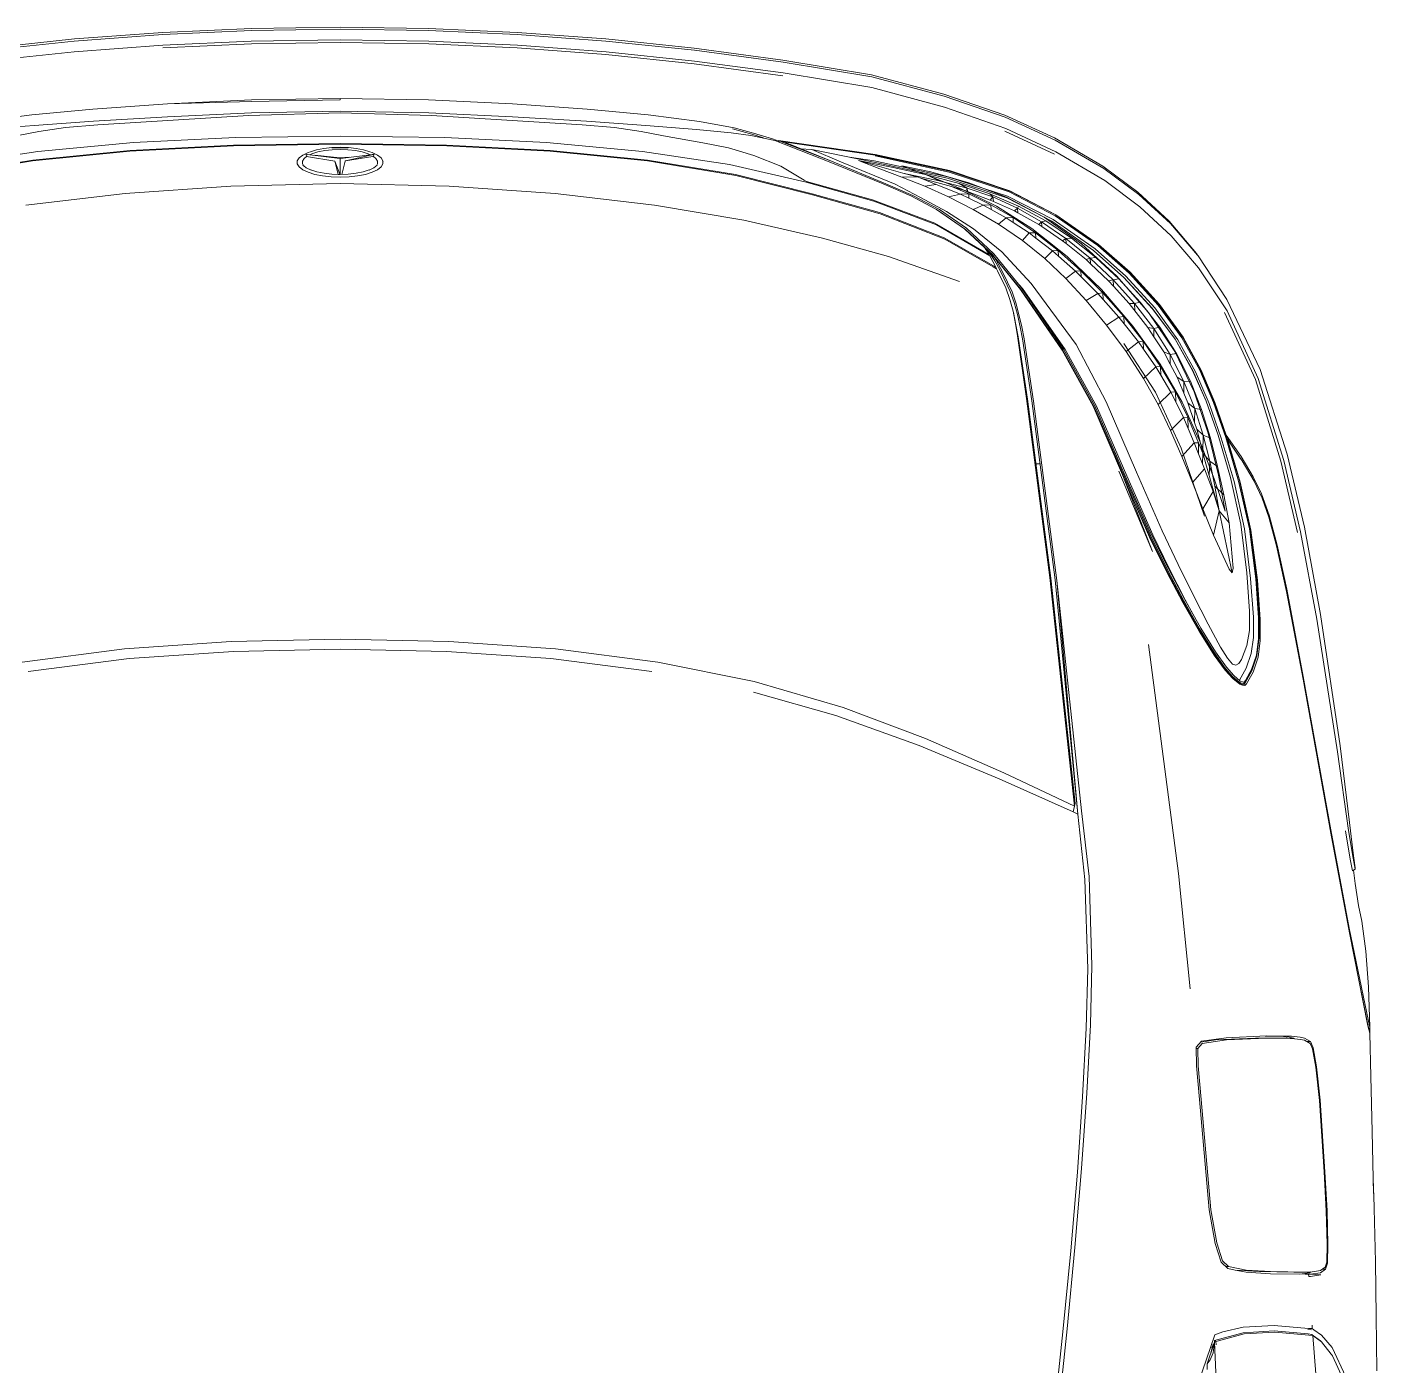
# Model space of a CAD drawing. Header units: millimetres. Extents: x -178823 to 175654, y -172236 to 8261111.
# Drawn here: x 17988 to 19206, y 12820 to 14027 of the extents above; entities that cross this region are included whole.
import ezdxf

# ---------------------------------------------------------------- set-up
doc = ezdxf.new("R2010")
doc.units = ezdxf.units.MM
doc.layers.add('Moveis', color=255, linetype='Continuous', lineweight=13)

msp = doc.modelspace()

# ---------------------------------------------------------------- linework, layer by layer
at = {"layer": 'Moveis', "extrusion": (2.24964e-32, 1.22465e-16, -1)}
for p, q in [((18030.739, 14014.601), (18110.661, 14020.591)), ((18030.835, 14016.442), (18110.735, 14022.442)), ((18110.661, 14020.591), (18190.585, 14024.186)), ((18110.735, 14022.442), (18190.636, 14026.042)), ((18190.585, 14024.186), (18270.536, 14025.385)), ((18190.636, 14026.042), (18270.536, 14027.242)), ((18270.536, 14027.242), (18350.436, 14026.042)), ((18270.536, 14025.385), (18350.487, 14024.186)), ((18350.436, 14026.042), (18430.337, 14022.442)), ((18350.487, 14024.186), (18430.41, 14020.591)), ((18430.337, 14022.442), (18510.237, 14016.442)), ((18430.41, 14020.591), (18510.332, 14014.601)), ((17950.818, 14006.214), (18030.739, 14014.601)), ((17950.935, 14008.041), (18030.835, 14016.442)), ((18110.523, 14010.925), (18030.596, 14004.939)), ((18190.458, 14014.518), (18110.523, 14010.925)), ((18110.675, 14008.425), (18190.53, 14012.018)), ((18270.536, 14015.717), (18190.458, 14014.518)), ((18270.536, 14013.215), (18190.53, 14012.018)), ((18350.614, 14014.518), (18270.536, 14015.717)), ((18350.571, 14012.016), (18270.536, 14013.215)), ((18350.571, 14012.016), (18430.396, 14008.425)), ((18430.549, 14010.925), (18350.614, 14014.518)), ((18510.248, 14002.442), (18430.396, 14008.425)), ((18510.476, 14004.939), (18430.549, 14010.925)), ((18510.237, 14016.442), (18590.137, 14008.041)), ((18510.332, 14014.601), (18590.253, 14006.214)), ((18590.137, 14008.041), (18670.036, 13997.238)), ((18590.253, 14006.214), (18670.173, 13995.429)), ((18030.596, 14004.939), (17950.677, 13996.559)), ((18590.091, 13994.066), (18510.248, 14002.442)), ((18590.395, 13996.559), (18510.476, 14004.939)), ((18669.927, 13983.299), (18590.091, 13994.066)), ((18670.307, 13985.786), (18590.395, 13996.559)), ((18670.036, 13997.238), (18749.969, 13984.033)), ((18670.173, 13995.429), (18750.162, 13982.232)), ((18750.324, 13972.559), (18670.307, 13985.786)), ((18749.969, 13984.033), (18815.143, 13966.64)), ((18750.162, 13982.232), (18815.458, 13964.796)), ((18815.837, 13954.9), (18750.324, 13972.559)), ((18114.951, 13957.91), (18047.521, 13953.076)), ((18190.674, 13961.488), (18114.951, 13957.91)), ((18114.951, 13957.91), (18190.7, 13960.121)), ((18270.536, 13962.887), (18190.674, 13961.488)), ((18190.7, 13960.121), (18270.536, 13961.522)), ((18350.398, 13961.488), (18270.536, 13962.887)), ((18270.536, 13961.522), (18270.536, 13962.887)), ((18426.121, 13957.91), (18350.398, 13961.488)), ((18493.551, 13953.076), (18426.121, 13957.91)), ((18815.143, 13966.64), (18870.145, 13947.695)), ((18815.458, 13964.796), (18870.589, 13945.808)), ((17992.622, 13947.908), (17946.254, 13942.18)), ((18047.521, 13953.076), (17992.622, 13947.908)), ((18048.127, 13942.332), (18114.913, 13946.199)), ((18188.055, 13947.501), (18052.009, 13939.103)), ((18114.913, 13946.199), (18190.566, 13949.815)), ((18270.536, 13949.738), (18188.055, 13947.501)), ((18190.566, 13949.815), (18270.536, 13951.248)), ((18270.536, 13951.248), (18350.506, 13949.815)), ((18353.017, 13947.501), (18270.536, 13949.738)), ((18350.506, 13949.815), (18426.158, 13946.199)), ((18353.017, 13947.501), (18489.063, 13939.103)), ((18426.158, 13946.199), (18492.945, 13942.332)), ((18548.45, 13947.908), (18493.551, 13953.076)), ((18594.817, 13942.18), (18548.45, 13947.908)), ((18871.163, 13935.655), (18815.837, 13954.9)), ((18870.145, 13947.695), (18914.992, 13927.205)), ((18870.589, 13945.808), (18915.593, 13925.263)), ((17949.014, 13934.921), (17994.585, 13938.456)), ((17994.585, 13938.456), (18048.127, 13942.332)), ((18022.986, 13936.643), (17998.774, 13932.948)), ((18052.009, 13939.103), (18022.986, 13936.643)), ((18518.086, 13936.643), (18489.063, 13939.103)), ((18492.945, 13942.332), (18546.487, 13938.456)), ((18542.298, 13932.948), (18518.086, 13936.643)), ((18546.487, 13938.456), (18592.058, 13934.921)), ((18592.058, 13934.921), (18623.483, 13931.922)), ((18626.136, 13936.446), (18594.817, 13942.18)), ((18624.547, 13935.507), (18641.938, 13930.756)), ((18643.643, 13931.542), (18626.136, 13936.446)), ((18870.2, 13933.298), (18915.144, 13912.528)), ((18916.348, 13914.789), (18871.163, 13935.655)), ((17998.774, 13932.948), (17978.597, 13929.183)), ((17997.786, 13915.087), (18084.345, 13923.026)), ((18084.345, 13923.026), (18176.134, 13927.518)), ((18174.279, 13920.099), (18270.536, 13921.643)), ((18270.536, 13922.243), (18174.383, 13920.709)), ((18176.134, 13927.518), (18270.536, 13928.936)), ((18270.536, 13928.936), (18364.938, 13927.518)), ((18366.688, 13920.709), (18270.536, 13922.243)), ((18270.536, 13921.643), (18366.793, 13920.099)), ((18364.938, 13927.518), (18456.727, 13923.026)), ((18456.727, 13923.026), (18543.286, 13915.087)), ((18562.475, 13929.183), (18542.298, 13932.948)), ((18562.475, 13929.183), (18597.968, 13922.919)), ((18620.908, 13918.181), (18597.968, 13922.919)), ((18623.483, 13931.922), (18641.14, 13929.553)), ((18641.14, 13929.553), (18662.93, 13925.027)), ((18641.938, 13930.756), (18652.642, 13927.164)), ((18660.562, 13926.287), (18643.643, 13931.542)), ((18664.128, 13925.187), (18660.562, 13926.287)), ((18662.93, 13925.027), (18711.837, 13905.577)), ((18753.446, 13912.414), (18664.128, 13925.187)), ((18665.869, 13923.858), (18668.099, 13924.161)), ((18670.635, 13923.676), (18668.099, 13924.161)), ((18668.099, 13924.161), (18669.842, 13923.465)), ((18669.842, 13923.465), (18714.016, 13906.303)), ((18753.452, 13911.805), (18670.635, 13923.676)), ((18672.372, 13923.016), (18714.016, 13906.303)), ((18914.992, 13927.205), (18958.823, 13901.632)), ((18915.593, 13925.263), (18959.601, 13899.658)), ((17919.086, 13903.282), (17997.786, 13915.087)), ((17993.016, 13906.463), (18080.848, 13915.184)), ((18081.051, 13915.827), (17993.305, 13907.168)), ((18080.848, 13915.184), (18174.279, 13920.099)), ((18174.383, 13920.709), (18081.051, 13915.827)), ((18231.858, 13906.505), (18233.549, 13909.225)), ((18233.549, 13909.225), (18236.855, 13911.765)), ((18236.855, 13911.765), (18241.634, 13914.015)), ((18238.114, 13908.717), (18240.417, 13910.494)), ((18239.987, 13912.297), (18239.802, 13912.516)), ((18239.802, 13912.516), (18240.166, 13912.356)), ((18239.802, 13912.516), (18243.41, 13912.075)), ((18240.417, 13910.494), (18239.987, 13912.297)), ((18240.389, 13912.223), (18240.166, 13912.356)), ((18240.417, 13910.494), (18240.761, 13910.698)), ((18240.417, 13910.494), (18265.912, 13906.394)), ((18241.634, 13914.015), (18243.752, 13914.695)), ((18243.41, 13912.075), (18245.202, 13912.915)), ((18243.41, 13912.075), (18270.271, 13908.792)), ((18249.352, 13916.42), (18243.752, 13914.695)), ((18250.498, 13914.547), (18245.202, 13912.915)), ((18270.253, 13909.155), (18247.644, 13911.557)), ((18255.877, 13917.708), (18249.352, 13916.42)), ((18256.67, 13915.765), (18250.498, 13914.547)), ((18263.043, 13918.505), (18255.877, 13917.708)), ((18263.448, 13916.518), (18256.67, 13915.765)), ((18270.536, 13918.773), (18263.043, 13918.505)), ((18263.201, 13918.152), (18270.536, 13918.416)), ((18270.536, 13916.773), (18263.448, 13916.518)), ((18270.253, 13909.155), (18270.536, 13909.133)), ((18270.271, 13908.792), (18270.536, 13908.769)), ((18278.029, 13918.505), (18270.536, 13918.773)), ((18270.536, 13918.416), (18277.871, 13918.152)), ((18277.624, 13916.518), (18270.536, 13916.773)), ((18278.821, 13909.772), (18270.536, 13909.133)), ((18270.801, 13908.792), (18270.536, 13908.769)), ((18270.536, 13894.309), (18270.536, 13908.769)), ((18297.662, 13912.075), (18270.801, 13908.792)), ((18275.412, 13906.434), (18300.648, 13912.216)), ((18300.263, 13910.433), (18275.412, 13906.434)), ((18284.402, 13915.765), (18277.624, 13916.518)), ((18285.195, 13917.708), (18278.029, 13918.505)), ((18290.574, 13914.547), (18284.402, 13915.765)), ((18291.72, 13916.42), (18285.195, 13917.708)), ((18295.87, 13912.915), (18290.574, 13914.547)), ((18297.32, 13914.695), (18291.72, 13916.42)), ((18297.662, 13912.075), (18295.87, 13912.915)), ((18299.437, 13914.015), (18297.32, 13914.695)), ((18301.27, 13912.516), (18297.662, 13912.075)), ((18299.437, 13914.015), (18304.216, 13911.765)), ((18300.655, 13910.494), (18300.263, 13910.433)), ((18300.655, 13910.494), (18301.059, 13912.266)), ((18300.655, 13910.494), (18302.958, 13908.717)), ((18300.691, 13912.221), (18300.83, 13912.304)), ((18301.27, 13912.516), (18301.059, 13912.266)), ((18304.216, 13911.765), (18307.523, 13909.225)), ((18307.523, 13909.225), (18309.214, 13906.505)), ((18460.021, 13915.827), (18366.688, 13920.709)), ((18366.793, 13920.099), (18460.224, 13915.184)), ((18547.767, 13907.168), (18460.021, 13915.827)), ((18460.224, 13915.184), (18548.056, 13906.463)), ((18543.286, 13915.087), (18621.986, 13903.282)), ((18643.946, 13911.494), (18620.908, 13918.181)), ((18668.109, 13901.667), (18643.946, 13911.494)), ((18696.209, 13916.714), (18685.631, 13917.331)), ((18696.209, 13916.714), (18722.848, 13905.453)), ((18752.128, 13905.28), (18696.209, 13916.714)), ((18730.215, 13909.761), (18752.363, 13906.58)), ((18820.121, 13896.475), (18753.308, 13911.028)), ((18820.358, 13897.805), (18753.446, 13912.414)), ((18820.322, 13897.223), (18753.452, 13911.805)), ((18960.449, 13888.887), (18916.348, 13914.789)), ((17913.512, 13893.458), (17993.016, 13906.463)), ((17993.305, 13907.168), (17913.872, 13894.258)), ((18231.858, 13906.505), (18231.736, 13906.006)), ((18231.858, 13903.724), (18231.858, 13906.505)), ((18233.549, 13901.004), (18231.858, 13903.724)), ((18236.855, 13898.463), (18233.549, 13901.004)), ((18238.114, 13908.717), (18236.632, 13906.332)), ((18236.632, 13906.332), (18236.632, 13903.895)), ((18236.632, 13903.895), (18237.918, 13901.826)), ((18241.634, 13896.214), (18236.855, 13898.463)), ((18237.048, 13902.596), (18237.454, 13902.182)), ((18237.797, 13902.021), (18237.048, 13902.596)), ((18240.042, 13900.296), (18237.831, 13901.965)), ((18244.352, 13898.267), (18240.042, 13900.296)), ((18244.163, 13898.325), (18249.676, 13896.628)), ((18249.676, 13896.628), (18256.102, 13895.359)), ((18265.943, 13906.266), (18265.912, 13906.394)), ((18268.889, 13894.368), (18265.943, 13906.266)), ((18265.943, 13906.266), (18270.381, 13894.47)), ((18272.188, 13894.369), (18275.16, 13906.394)), ((18275.412, 13906.434), (18275.16, 13906.394)), ((18284.97, 13895.359), (18291.395, 13896.628)), ((18291.395, 13896.628), (18296.909, 13898.325)), ((18301.03, 13900.296), (18296.72, 13898.267)), ((18304.216, 13898.463), (18299.437, 13896.214)), ((18304.024, 13902.596), (18301.03, 13900.296)), ((18304.44, 13906.332), (18302.958, 13908.717)), ((18303.154, 13901.826), (18303.195, 13901.891)), ((18303.275, 13902.021), (18304.44, 13903.895)), ((18303.692, 13902.258), (18303.617, 13902.182)), ((18307.523, 13901.004), (18304.216, 13898.463)), ((18304.44, 13903.895), (18304.44, 13906.332)), ((18309.214, 13903.724), (18307.523, 13901.004)), ((18309.214, 13906.505), (18309.214, 13903.724)), ((18309.214, 13906.505), (18309.338, 13905.994)), ((18627.2, 13894.258), (18547.767, 13907.168)), ((18548.056, 13906.463), (18627.56, 13893.458)), ((18621.986, 13903.282), (18691.033, 13887.364)), ((18689.328, 13889.116), (18668.109, 13901.667)), ((18711.837, 13905.577), (18760.423, 13885.748)), ((18714.016, 13906.303), (18762.879, 13885.94)), ((18722.848, 13905.453), (18771.25, 13885.605)), ((18757.393, 13899.337), (18738.358, 13906.815)), ((18738.358, 13906.815), (18769.422, 13900.639)), ((18778.318, 13895.443), (18738.358, 13906.815)), ((18818.473, 13890.835), (18752.128, 13905.28)), ((18752.363, 13906.58), (18818.795, 13892.069)), ((18777.479, 13891.855), (18757.393, 13899.337)), ((18769.422, 13900.639), (18799.885, 13893.922)), ((18800.305, 13893.719), (18777.417, 13902.128)), ((18803.504, 13896.589), (18777.417, 13902.128)), ((18837.734, 13886.746), (18803.504, 13896.589)), ((18874.664, 13879.324), (18820.322, 13897.223)), ((18874.661, 13879.628), (18820.358, 13897.805)), ((18958.823, 13901.632), (18990.319, 13878.18)), ((18959.601, 13899.658), (18991.296, 13876.19)), ((18172.074, 13883.822), (18270.536, 13886.23)), ((18247.676, 13894.353), (18241.634, 13896.214)), ((18254.718, 13892.963), (18247.676, 13894.353)), ((18262.45, 13892.103), (18254.718, 13892.963)), ((18256.102, 13895.359), (18263.158, 13894.575)), ((18270.536, 13891.812), (18262.45, 13892.103)), ((18268.889, 13894.368), (18263.158, 13894.575)), ((18270.536, 13894.309), (18268.889, 13894.368)), ((18277.914, 13894.575), (18270.536, 13894.309)), ((18278.622, 13892.103), (18270.536, 13891.812)), ((18270.536, 13886.23), (18368.998, 13883.822)), ((18277.914, 13894.575), (18284.97, 13895.359)), ((18286.354, 13892.963), (18278.622, 13892.103)), ((18293.395, 13894.353), (18286.354, 13892.963)), ((18299.437, 13896.214), (18293.395, 13894.353)), ((18696.486, 13876.882), (18627.2, 13894.258)), ((18627.56, 13893.458), (18696.896, 13875.979)), ((18691.334, 13887.933), (18689.328, 13889.116)), ((18691.334, 13887.933), (18690.912, 13887.392)), ((18691.033, 13887.364), (18752.134, 13870.267)), ((18751.001, 13871.359), (18691.334, 13887.933)), ((18760.423, 13885.748), (18785.361, 13874.886)), ((18762.879, 13885.94), (18787.175, 13875.234)), ((18771.25, 13885.605), (18794.186, 13873.471)), ((18777.479, 13891.855), (18791.327, 13892.275)), ((18797.997, 13883.683), (18777.479, 13891.855)), ((18811.145, 13888.623), (18778.318, 13895.443)), ((18778.318, 13895.443), (18791.327, 13892.275)), ((18791.327, 13892.275), (18794.599, 13890.935)), ((18794.599, 13890.935), (18822.175, 13883.301)), ((18794.599, 13890.935), (18808.484, 13885.252)), ((18808.484, 13885.252), (18797.997, 13883.683)), ((18799.885, 13893.922), (18829.147, 13886.122)), ((18799.885, 13893.922), (18811.145, 13888.623)), ((18800.305, 13893.719), (18831.456, 13881.141)), ((18808.484, 13885.252), (18830.192, 13876.495)), ((18836.268, 13882.032), (18811.145, 13888.623)), ((18872.059, 13873.288), (18818.473, 13890.835)), ((18818.795, 13892.069), (18872.645, 13874.647)), ((18874.306, 13878.48), (18820.121, 13896.475)), ((18829.147, 13886.122), (18856.737, 13876.755)), ((18829.147, 13886.122), (18836.268, 13882.032)), ((18871.852, 13873.671), (18837.734, 13886.746)), ((18992.153, 13865.182), (18960.449, 13888.887)), ((17986.967, 13866.582), (18076.571, 13877.042)), ((18076.571, 13877.042), (18172.074, 13883.822)), ((18368.998, 13883.822), (18464.501, 13877.042)), ((18464.501, 13877.042), (18554.105, 13866.582)), ((18757.305, 13859.876), (18696.486, 13876.882)), ((18696.896, 13875.979), (18757.684, 13858.878)), ((18785.361, 13874.886), (18808.689, 13862.67)), ((18787.175, 13875.234), (18811.431, 13862.542)), ((18794.186, 13873.471), (18817.667, 13860.94)), ((18819.38, 13874.133), (18797.997, 13883.683)), ((18830.192, 13876.495), (18819.38, 13874.133)), ((18841.808, 13862.675), (18819.38, 13874.133)), ((18835.048, 13879.422), (18822.175, 13883.301)), ((18822.175, 13883.301), (18837.757, 13876.697)), ((18837.757, 13876.697), (18830.192, 13876.495)), ((18830.192, 13876.495), (18837.927, 13872.776)), ((18862.821, 13865.608), (18831.456, 13881.141)), ((18836.268, 13882.032), (18835.048, 13879.422)), ((18836.648, 13878.827), (18835.048, 13879.422)), ((18836.268, 13882.032), (18836.648, 13878.827)), ((18859.553, 13873.965), (18836.268, 13882.032)), ((18857.153, 13871.206), (18836.648, 13878.827)), ((18837.757, 13876.697), (18837.927, 13872.776)), ((18837.757, 13876.697), (18857.602, 13866.787)), ((18837.927, 13872.776), (18850.808, 13866.582)), ((18856.737, 13876.755), (18882.702, 13865.56)), ((18859.553, 13873.965), (18856.737, 13876.755)), ((18857.153, 13871.206), (18859.553, 13873.965)), ((18859.553, 13873.965), (18859.97, 13869.953)), ((18881.618, 13863.953), (18859.553, 13873.965)), ((18905.86, 13855.731), (18871.852, 13873.671)), ((18912.825, 13852.274), (18872.059, 13873.288)), ((18872.645, 13874.647), (18913.839, 13853.714)), ((18915.81, 13856.925), (18874.306, 13878.48)), ((18916.313, 13857.877), (18874.661, 13879.628)), ((18916.341, 13857.832), (18874.664, 13879.324)), ((18990.319, 13878.18), (19018.448, 13852.018)), ((18991.296, 13876.19), (19019.635, 13850.034)), ((18554.105, 13866.582), (18634.857, 13853.084)), ((18751.001, 13871.359), (18807.07, 13850.327)), ((18752.134, 13870.267), (18808.575, 13848.93)), ((18808.689, 13862.67), (18833.826, 13845.369)), ((18809.985, 13861.778), (18810.593, 13861.459)), ((18810.593, 13861.459), (18834.86, 13844.698)), ((18811.431, 13862.542), (18835.766, 13845.741)), ((18817.667, 13860.94), (18841.903, 13845.306)), ((18841.808, 13862.675), (18850.808, 13866.582)), ((18864.448, 13849.409), (18841.808, 13862.675)), ((18850.808, 13866.582), (18857.602, 13866.787)), ((18850.808, 13866.582), (18857.81, 13862.728)), ((18859.97, 13869.953), (18857.153, 13871.206)), ((18857.614, 13866.764), (18857.602, 13866.787)), ((18857.614, 13866.764), (18877.69, 13855.388)), ((18857.614, 13866.764), (18857.81, 13862.728)), ((18857.81, 13862.728), (18871.495, 13855.195)), ((18879.09, 13861.447), (18859.97, 13869.953)), ((18894.517, 13845.642), (18862.821, 13865.608)), ((18881.618, 13863.953), (18879.09, 13861.447)), ((18882.014, 13859.81), (18879.09, 13861.447)), ((18882.702, 13865.56), (18881.618, 13863.953)), ((18903.342, 13851.53), (18881.618, 13863.953)), ((18881.618, 13863.953), (18882.014, 13859.81)), ((18882.702, 13865.56), (18907.218, 13852.336)), ((19020.385, 13838.946), (18992.153, 13865.182)), ((18634.857, 13853.084), (18705.903, 13836.962)), ((18815.448, 13837.175), (18757.305, 13859.876)), ((18757.684, 13858.878), (18816.047, 13835.988)), ((18851.931, 13824.451), (18807.07, 13850.327)), ((18808.575, 13848.93), (18856.645, 13820.782)), ((18871.495, 13855.195), (18864.448, 13849.409)), ((18886.212, 13834.597), (18864.448, 13849.409)), ((18877.69, 13855.388), (18871.495, 13855.195)), ((18871.495, 13855.195), (18877.913, 13850.972)), ((18877.69, 13855.388), (18877.913, 13850.972)), ((18877.69, 13855.388), (18898.008, 13841.693)), ((18877.913, 13850.972), (18892.319, 13841.491)), ((18900.841, 13849.272), (18882.014, 13859.81)), ((18903.342, 13851.53), (18900.841, 13849.272)), ((18903.717, 13847.312), (18900.841, 13849.272)), ((18907.218, 13852.336), (18903.342, 13851.53)), ((18925.34, 13836.38), (18903.342, 13851.53)), ((18903.342, 13851.53), (18903.717, 13847.312)), ((18939.49, 13831.785), (18905.86, 13855.731)), ((18907.218, 13852.336), (18930.433, 13836.945)), ((18950.292, 13825.78), (18912.825, 13852.274)), ((18913.839, 13853.714), (18951.758, 13827.079)), ((18954.189, 13830.098), (18915.81, 13856.925)), ((18916.341, 13857.832), (18916.313, 13857.877)), ((18954.783, 13830.907), (18916.341, 13857.832)), ((18954.837, 13831.074), (18916.341, 13857.832)), ((19018.448, 13852.018), (19043.245, 13822.975)), ((19019.635, 13850.034), (19044.143, 13821.606)), ((18705.903, 13836.962), (18765.447, 13820.295)), ((18815.448, 13837.175), (18862.155, 13810.556)), ((18816.047, 13835.988), (18859.89, 13810.936)), ((18852.168, 13828.18), (18833.826, 13845.369)), ((18834.86, 13844.698), (18859.364, 13821.811)), ((18835.766, 13845.741), (18860.328, 13822.814)), ((18841.903, 13845.306), (18867.655, 13824.37)), ((18886.212, 13834.597), (18892.319, 13841.491)), ((18898.008, 13841.693), (18892.319, 13841.491)), ((18892.319, 13841.491), (18898.271, 13836.902)), ((18926.419, 13820.245), (18894.517, 13845.642)), ((18898.024, 13841.669), (18898.008, 13841.693)), ((18898.024, 13841.669), (18918.477, 13825.641)), ((18898.024, 13841.669), (18898.271, 13836.902)), ((18898.271, 13836.902), (18913.265, 13825.342)), ((18922.446, 13834.552), (18903.717, 13847.312)), ((18922.446, 13834.552), (18925.34, 13836.38)), ((18925.34, 13836.38), (18930.433, 13836.945)), ((18925.34, 13836.38), (18925.687, 13831.934)), ((18947.15, 13818.786), (18925.34, 13836.38)), ((18930.433, 13836.945), (18952.383, 13819.506)), ((19045.157, 13810.077), (19020.385, 13838.946)), ((18851.931, 13824.451), (18856.055, 13822.021)), ((18853.237, 13826.486), (18852.168, 13828.18)), ((18859.996, 13821.03), (18852.576, 13827.532)), ((18853.237, 13826.486), (18853.256, 13826.468)), ((18853.256, 13826.468), (18853.311, 13826.369)), ((18856.055, 13822.021), (18853.311, 13826.369)), ((18855.553, 13824.924), (18856.969, 13822.551)), ((18867.655, 13824.37), (18893.935, 13796.032)), ((18906.32, 13818.389), (18886.212, 13834.597)), ((18913.265, 13825.342), (18906.32, 13818.389)), ((18913.265, 13825.342), (18918.477, 13825.641)), ((18913.265, 13825.342), (18918.736, 13820.511)), ((18918.477, 13825.641), (18938.81, 13807.453)), ((18918.477, 13825.641), (18918.736, 13820.511)), ((18925.687, 13831.934), (18922.446, 13834.552)), ((18943.569, 13817.491), (18925.687, 13831.934)), ((18971.391, 13802.699), (18939.49, 13831.785)), ((18977.666, 13801.494), (18950.292, 13825.78)), ((18951.758, 13827.079), (18979.482, 13802.425)), ((18982.325, 13805.182), (18954.189, 13830.098)), ((18982.958, 13805.917), (18954.783, 13830.907)), ((18954.837, 13831.074), (18954.886, 13831.04)), ((18954.886, 13831.04), (18954.921, 13831.015)), ((18983.262, 13806.079), (18954.921, 13831.015)), ((18765.447, 13820.295), (18829.497, 13797.719)), ((18856.055, 13822.021), (18856.485, 13820.876)), ((18862.155, 13810.556), (18856.645, 13820.782)), ((18856.969, 13822.551), (18861.356, 13816.504)), ((18860.788, 13820.046), (18858.625, 13821.404)), ((18860.475, 13818.134), (18858.625, 13821.404)), ((18859.364, 13821.811), (18859.996, 13821.03)), ((18859.996, 13821.03), (18860.788, 13820.046)), ((18860.328, 13822.814), (18884.999, 13792.27)), ((18866.804, 13806.421), (18860.475, 13818.134)), ((18860.788, 13820.046), (18863.683, 13816.46)), ((18862.176, 13817.597), (18860.788, 13820.046)), ((18868.496, 13805.921), (18862.176, 13817.597)), ((18863.683, 13816.46), (18884.493, 13790.666)), ((18863.683, 13816.46), (18884.051, 13791.356)), ((18925.216, 13800.491), (18906.32, 13818.389)), ((18918.736, 13820.511), (18934.024, 13807.01)), ((18957.35, 13790.399), (18926.419, 13820.245)), ((18947.15, 13818.786), (18943.569, 13817.491)), ((18947.469, 13813.813), (18943.569, 13817.491)), ((18952.383, 13819.506), (18947.15, 13818.786)), ((18968.041, 13799.179), (18947.15, 13818.786)), ((18947.15, 13818.786), (18947.469, 13813.813)), ((18963.74, 13798.465), (18947.469, 13813.813)), ((18952.383, 13819.506), (18973.077, 13800.202)), ((19043.245, 13822.975), (19044.143, 13821.606)), ((19044.143, 13821.606), (19044.653, 13821.014)), ((19044.653, 13821.014), (19070.699, 13781.635)), ((18859.89, 13810.936), (18862.776, 13809.28)), ((18862.155, 13810.556), (18862.643, 13809.356)), ((18862.776, 13809.28), (18863.746, 13807.284)), ((18863.746, 13807.284), (18871.118, 13792.018)), ((18875.245, 13788.777), (18866.804, 13806.421)), ((18876.81, 13788.416), (18868.496, 13805.921)), ((18934.024, 13807.01), (18925.216, 13800.491)), ((18943.649, 13780.5), (18925.216, 13800.491)), ((18938.81, 13807.453), (18934.024, 13807.01)), ((18934.024, 13807.01), (18939.08, 13801.969)), ((18938.81, 13807.453), (18958.678, 13787.475)), ((18938.81, 13807.453), (18939.08, 13801.969)), ((18939.08, 13801.969), (18954.18, 13786.911)), ((18968.041, 13799.179), (18963.74, 13798.465)), ((18973.077, 13800.202), (18968.041, 13799.179)), ((18987.343, 13777.964), (18968.041, 13799.179)), ((18968.041, 13799.179), (18968.327, 13793.435)), ((18999.939, 13769.851), (18971.391, 13802.699)), ((18992.429, 13779.214), (18973.077, 13800.202)), ((19003.198, 13773.466), (18977.666, 13801.494)), ((18977.666, 13801.494), (19003.346, 13773.592)), ((18979.482, 13802.425), (19005.508, 13773.928)), ((19008.735, 13776.311), (18982.325, 13805.182)), ((19009.398, 13777.001), (18982.958, 13805.917)), ((19009.801, 13777.066), (18983.262, 13806.079)), ((19070.822, 13771.169), (19045.157, 13810.077)), ((18871.118, 13792.018), (18874.856, 13781.613)), ((18878.795, 13778.779), (18875.245, 13788.777)), ((18880.272, 13778.597), (18876.81, 13788.416)), ((18886.163, 13791.355), (18880.722, 13797.565)), ((18884.051, 13791.356), (18898.81, 13769.946)), ((18884.493, 13790.666), (18921.892, 13735.855)), ((18884.999, 13792.27), (18923.155, 13736.745)), ((18924.582, 13736.434), (18886.163, 13791.355)), ((18893.935, 13796.032), (18934.655, 13740.952)), ((18958.678, 13787.475), (18954.18, 13786.911)), ((18985.844, 13757.6), (18957.35, 13790.399)), ((18958.678, 13787.475), (18977.61, 13766.123)), ((18958.678, 13787.475), (18958.951, 13781.569)), ((18968.327, 13793.435), (18963.74, 13798.465)), ((18982.454, 13777.946), (18968.327, 13793.435)), ((18874.856, 13781.613), (18877.672, 13770.856)), ((18875.221, 13780.536), (18874.856, 13781.613)), ((18875.221, 13780.536), (18878.032, 13769.828)), ((18881.588, 13767.846), (18878.795, 13778.779)), ((18883.06, 13767.865), (18880.272, 13778.597)), ((18943.649, 13780.5), (18954.18, 13786.911)), ((18962.065, 13758.251), (18943.649, 13780.5)), ((18954.18, 13786.911), (18958.951, 13781.569)), ((18958.951, 13781.569), (18973.283, 13765.519)), ((18982.454, 13777.946), (18987.343, 13777.964)), ((18999.24, 13756.391), (18982.454, 13777.946)), ((18987.343, 13777.964), (18992.429, 13779.214)), ((18987.343, 13777.964), (18987.583, 13771.359)), ((19004.626, 13755.435), (18987.343, 13777.964)), ((19009.985, 13756.714), (18992.429, 13779.214)), ((19029.859, 13747.079), (19008.735, 13776.311)), ((19030.563, 13747.738), (19009.398, 13777.001)), ((19031.04, 13747.624), (19009.801, 13777.066)), ((19070.699, 13781.635), (19100.516, 13718.53)), ((18877.672, 13770.856), (18879.879, 13759.622)), ((18878.032, 13769.828), (18880.332, 13758.688)), ((18884.079, 13756.756), (18881.588, 13767.846)), ((18885.5, 13756.857), (18883.06, 13767.865)), ((18898.157, 13770.641), (18898.81, 13769.946)), ((18898.81, 13769.946), (18922.22, 13735.988)), ((18973.283, 13765.519), (18962.065, 13758.251)), ((18973.283, 13765.519), (18977.61, 13766.123)), ((18973.283, 13765.519), (18977.876, 13759.71)), ((18977.61, 13766.123), (18995.08, 13743.866)), ((18977.61, 13766.123), (18977.876, 13759.71)), ((19023.514, 13734.622), (18999.939, 13769.851)), ((19023.843, 13745.66), (19003.198, 13773.466)), ((19003.346, 13773.592), (19023.843, 13745.66)), ((19005.508, 13773.928), (19026.296, 13745.199)), ((19096.389, 13709.39), (19068.473, 13769.858)), ((19098.886, 13710.378), (19070.822, 13771.169)), ((18879.879, 13759.622), (18881.838, 13748.774)), ((18880.332, 13758.688), (18882.39, 13747.951)), ((18886.247, 13746.188), (18884.079, 13756.756)), ((18887.664, 13746.049), (18885.5, 13756.857)), ((18979.702, 13734.544), (18962.065, 13758.251)), ((18977.876, 13759.71), (18990.852, 13743.301)), ((19010.447, 13723.341), (18985.844, 13757.6)), ((19004.626, 13755.435), (18999.24, 13756.391)), ((19004.785, 13747.885), (18999.24, 13756.391)), ((19009.985, 13756.714), (19004.626, 13755.435)), ((19019.52, 13731.862), (19004.626, 13755.435)), ((19004.626, 13755.435), (19004.785, 13747.885)), ((19010.014, 13756.668), (19009.985, 13756.714)), ((19025.194, 13732.875), (19010.014, 13756.668)), ((19010.014, 13756.668), (19024.991, 13732.838)), ((18889.924, 13692.216), (18881.838, 13748.774)), ((18882.39, 13747.951), (18885.694, 13725.655)), ((18889.673, 13723.992), (18886.247, 13746.188)), ((18891.079, 13723.698), (18887.664, 13746.049)), ((18934.655, 13740.952), (18961.821, 13689.242)), ((18977.592, 13741.871), (19006.112, 13697.978)), ((18990.852, 13743.301), (18979.702, 13734.544)), ((18995.08, 13743.866), (18990.852, 13743.301)), ((18990.852, 13743.301), (18995.332, 13736.841)), ((18995.08, 13743.866), (19010.702, 13721.132)), ((18995.08, 13743.866), (18995.332, 13736.841)), ((19013.722, 13734.178), (19004.785, 13747.885)), ((19039.634, 13717.459), (19023.843, 13745.66)), ((19023.843, 13745.66), (19039.782, 13717.584)), ((19026.296, 13745.199), (19042.364, 13716.316)), ((19046.147, 13717.644), (19029.859, 13747.079)), ((19046.908, 13718.279), (19030.563, 13747.738)), ((19047.457, 13717.908), (19031.04, 13747.624)), ((18921.892, 13735.855), (18949.837, 13685.398)), ((18922.22, 13735.988), (18950.631, 13684.989)), ((18923.155, 13736.745), (18951.606, 13685.623)), ((18953.016, 13685.376), (18924.582, 13736.434)), ((18995.493, 13710.414), (18979.702, 13734.544)), ((18995.332, 13736.841), (19006.543, 13720.674)), ((19019.52, 13731.862), (19013.722, 13734.178)), ((19019.554, 13723.133), (19013.722, 13734.178)), ((19025.194, 13732.875), (19019.52, 13731.862)), ((19019.52, 13731.862), (19019.554, 13723.133)), ((19031.769, 13707.568), (19019.52, 13731.862)), ((19041.054, 13698.192), (19023.514, 13734.622)), ((19024.991, 13732.838), (19025.047, 13732.749)), ((19025.047, 13732.749), (19037.676, 13707.916)), ((19025.168, 13732.693), (19025.194, 13732.875)), ((19025.198, 13732.637), (19025.194, 13732.875)), ((19037.676, 13707.916), (19025.194, 13732.875)), ((18885.694, 13725.655), (18890.644, 13691.561)), ((18894.656, 13690.092), (18889.673, 13723.992)), ((18896.025, 13689.82), (18891.079, 13723.698)), ((19006.543, 13720.674), (18995.493, 13710.414)), ((19010.702, 13721.132), (19006.543, 13720.674)), ((19006.543, 13720.674), (19010.931, 13713.336)), ((19030.186, 13688.834), (19010.447, 13723.341)), ((19010.702, 13721.132), (19024.233, 13698.237)), ((19010.702, 13721.132), (19010.931, 13713.336)), ((19025.693, 13711.508), (19019.554, 13723.133)), ((19051.933, 13689.715), (19039.634, 13717.459)), ((19039.782, 13717.584), (19051.933, 13689.715)), ((19042.364, 13716.316), (19054.552, 13687.849)), ((19058.431, 13688.726), (19046.147, 13717.644)), ((19059.244, 13689.34), (19046.908, 13718.279)), ((19059.842, 13688.604), (19047.457, 13717.908)), ((19100.516, 13718.53), (19125.109, 13642.131)), ((19008.698, 13686.68), (18995.493, 13710.414)), ((19010.931, 13713.336), (19020.138, 13697.942)), ((19025.693, 13711.508), (19031.769, 13707.568)), ((19031.643, 13697.083), (19025.693, 13711.508)), ((19031.769, 13707.568), (19031.643, 13697.083)), ((19031.769, 13707.568), (19037.676, 13707.916)), ((19041.566, 13683.091), (19031.769, 13707.568)), ((19037.676, 13707.916), (19047.713, 13682.275)), ((19119.307, 13635.696), (19096.389, 13709.39)), ((19121.887, 13636.425), (19098.886, 13710.378)), ((18889.924, 13692.216), (18910.937, 13530.785)), ((18890.644, 13691.561), (18911.709, 13530.14)), ((18915.768, 13528.623), (18894.656, 13690.092)), ((18917.121, 13528.209), (18896.025, 13689.82)), ((19006.112, 13697.978), (19029.515, 13647.476)), ((19020.138, 13697.942), (19008.698, 13686.68)), ((19020.138, 13697.942), (19024.233, 13698.237)), ((19020.138, 13697.942), (19024.42, 13689.288)), ((19024.233, 13698.237), (19035.423, 13675.283)), ((19024.233, 13698.237), (19024.42, 13689.288)), ((19035.298, 13688.221), (19031.643, 13697.083)), ((19041.054, 13698.192), (19053.671, 13660.985)), ((19062.722, 13659.103), (19051.933, 13689.715)), ((18949.837, 13685.398), (18976.551, 13623.269)), ((18950.631, 13684.989), (18977.963, 13622.057)), ((18951.606, 13685.623), (18978.981, 13622.629)), ((18980.266, 13622.424), (18953.016, 13685.376)), ((18961.821, 13689.242), (18989.195, 13625.916)), ((19019.877, 13663.274), (19008.698, 13686.68)), ((19024.42, 13689.288), (19031.406, 13675.169)), ((19045.924, 13654.316), (19030.186, 13688.834)), ((19041.566, 13683.091), (19035.298, 13688.221)), ((19041.302, 13670.596), (19035.298, 13688.221)), ((19041.566, 13683.091), (19041.302, 13670.596)), ((19049.218, 13659.024), (19041.566, 13683.091)), ((19047.713, 13682.275), (19041.566, 13683.091)), ((19047.713, 13682.275), (19055.755, 13656.441)), ((19054.552, 13687.849), (19065.605, 13656.473)), ((19069.546, 13657), (19058.431, 13688.726)), ((19070.377, 13657.629), (19059.244, 13689.34)), ((19059.842, 13688.604), (19070.109, 13659.263)), ((19019.877, 13663.274), (19031.406, 13675.169)), ((19035.423, 13675.283), (19031.406, 13675.169)), ((19031.406, 13675.169), (19035.568, 13665.324)), ((19035.423, 13675.283), (19044.965, 13652.305)), ((19035.423, 13675.283), (19035.568, 13665.324)), ((19035.568, 13665.324), (19041.043, 13652.371)), ((19043.4, 13664.437), (19041.302, 13670.596)), ((19029.917, 13639.911), (19019.877, 13663.274)), ((19043.4, 13664.437), (19049.218, 13659.024)), ((19048.826, 13643.774), (19043.4, 13664.437)), ((19045.924, 13654.316), (19058.993, 13619.794)), ((19049.218, 13659.024), (19048.826, 13643.774)), ((19055.083, 13635.804), (19049.218, 13659.024)), ((19055.755, 13656.441), (19049.218, 13659.024)), ((19063.015, 13623.236), (19053.671, 13660.985)), ((19055.755, 13656.441), (19062.262, 13630.807)), ((19074.024, 13620.973), (19062.722, 13659.103)), ((19065.605, 13656.473), (19077.111, 13617.47)), ((19081.133, 13617.687), (19069.546, 13657)), ((19070.109, 13659.263), (19069.867, 13659.083)), ((19070.109, 13659.263), (19083.379, 13639.953)), ((19070.867, 13655.967), (19070.377, 13657.629)), ((19070.913, 13655.901), (19070.867, 13655.967)), ((19071.139, 13655.569), (19070.913, 13655.901)), ((19070.941, 13655.717), (19070.913, 13655.901)), ((19071.27, 13655.472), (19070.941, 13655.717)), ((19081.953, 13618.361), (19070.941, 13655.717)), ((19071.27, 13655.472), (19075.429, 13649.283)), ((19082.573, 13616.931), (19071.27, 13655.472)), ((19029.515, 13647.476), (19050.357, 13586.175)), ((19029.917, 13639.911), (19041.043, 13652.371)), ((19041.043, 13652.371), (19044.965, 13652.305)), ((19041.043, 13652.371), (19045.121, 13642.269)), ((19044.965, 13652.305), (19049.015, 13643.055)), ((19044.965, 13652.305), (19045.121, 13642.269)), ((19045.121, 13642.269), (19048.674, 13633.47)), ((19048.674, 13633.47), (19049.015, 13643.055)), ((19049.015, 13643.055), (19048.826, 13643.774)), ((19049.015, 13643.055), (19055.083, 13635.804)), ((19049.015, 13643.055), (19063.75, 13591.032)), ((19082.748, 13638.558), (19075.429, 13649.283)), ((19075.429, 13649.283), (19084.378, 13635.978)), ((19125.109, 13642.131), (19140.524, 13576.349)), ((18902.096, 13633.185), (18898.262, 13633.185)), ((19039.572, 13616.364), (19029.917, 13639.911)), ((19050.569, 13628.777), (19039.572, 13616.364)), ((19048.674, 13633.47), (19050.569, 13628.777)), ((19050.569, 13628.777), (19058.138, 13608.33)), ((19055.083, 13635.804), (19054.637, 13623.205)), ((19059.723, 13613.251), (19055.083, 13635.804)), ((19062.262, 13630.807), (19055.083, 13635.804)), ((19062.262, 13630.807), (19067.739, 13605.37)), ((19083.62, 13637.105), (19082.748, 13638.558)), ((19083.419, 13639.896), (19083.379, 13639.953)), ((19094.391, 13621.614), (19083.419, 13639.896)), ((19084.378, 13635.978), (19095.185, 13617.619)), ((19093.526, 13620.605), (19088.465, 13629.035)), ((19134.344, 13571.384), (19119.307, 13635.696)), ((19136.961, 13571.957), (19121.887, 13636.425)), ((18973.218, 13626.798), (19003.49, 13554.23)), ((19003.49, 13554.23), (18976.551, 13623.269)), ((18976.551, 13623.269), (19001.663, 13564.992)), ((18977.963, 13622.057), (19001.61, 13568.708)), ((18978.981, 13622.629), (19002.651, 13569.302)), ((19003.667, 13569.148), (18980.266, 13622.424)), ((18989.195, 13625.916), (19012.358, 13572.763)), ((19058.993, 13619.794), (19068.953, 13590.55)), ((19063.015, 13623.236), (19068.953, 13590.55)), ((19083.125, 13578.974), (19074.024, 13620.973)), ((19077.111, 13617.47), (19086.475, 13574.773)), ((19090.871, 13574.565), (19081.133, 13617.687)), ((19091.597, 13575.256), (19081.953, 13618.361)), ((19092.371, 13573.446), (19082.573, 13616.931)), ((19093.998, 13619.637), (19093.526, 13620.605)), ((19101.928, 13606.19), (19094.391, 13621.614)), ((19095.185, 13617.619), (19102.445, 13602.512)), ((18983.438, 13607.288), (19000.716, 13568.32)), ((19049.058, 13592.654), (19039.572, 13616.364)), ((19049.058, 13592.654), (19058.138, 13608.33)), ((19058.138, 13608.33), (19063.75, 13591.032)), ((19063.75, 13591.032), (19059.723, 13613.251)), ((19059.723, 13613.251), (19067.739, 13605.37)), ((19067.739, 13605.37), (19072.7, 13580.033)), ((19108.841, 13586.953), (19101.928, 13606.19)), ((19058.46, 13568.863), (19049.058, 13592.654)), ((19102.445, 13602.512), (19108.579, 13585.195)), ((19058.46, 13568.863), (19063.75, 13591.032)), ((19075.407, 13535.085), (19063.75, 13591.032)), ((19072.7, 13580.033), (19063.75, 13591.032)), ((19072.7, 13580.033), (19076.391, 13539.209)), ((19108.579, 13585.195), (19115.471, 13559.316)), ((19116.04, 13559.955), (19108.841, 13586.953)), ((19000.716, 13568.32), (19015.938, 13537.998)), ((19001.61, 13568.708), (19016.802, 13538.412)), ((19002.651, 13569.302), (19017.875, 13539.034)), ((19018.526, 13538.876), (19003.667, 13569.148)), ((19012.358, 13572.763), (19026.788, 13542.59)), ((19072.594, 13538.385), (19058.46, 13568.863)), ((19088.498, 13534.887), (19083.125, 13578.974)), ((19086.475, 13574.773), (19092.061, 13529.994)), ((19096.696, 13529.593), (19090.871, 13574.565)), ((19097.357, 13530.19), (19091.597, 13575.256)), ((19098.194, 13528.518), (19092.371, 13573.446)), ((19151.649, 13493.319), (19136.961, 13571.957)), ((19140.524, 13576.349), (19155.141, 13497.311)), ((19001.663, 13564.992), (19016.417, 13535.577)), ((19115.471, 13559.316), (19124.408, 13518.237)), ((19124.661, 13520.306), (19116.04, 13559.955)), ((19015.938, 13537.998), (19030.767, 13509.903)), ((19016.417, 13535.577), (19030.778, 13508.389)), ((19016.802, 13538.412), (19031.602, 13510.328)), ((19017.875, 13539.034), (19032.708, 13510.969)), ((19032.969, 13510.788), (19018.526, 13538.876)), ((19026.788, 13542.59), (19040.628, 13514.453)), ((19072.594, 13538.385), (19075.407, 13535.085)), ((19076.391, 13539.209), (19075.407, 13535.085)), ((19091.055, 13500.56), (19088.498, 13534.887)), ((18910.937, 13530.785), (18933.261, 13324.562)), ((18911.709, 13530.14), (18933.696, 13327.133)), ((18936.01, 13317.546), (18915.768, 13528.623)), ((18939.598, 13320.521), (18917.121, 13528.209)), ((18917.121, 13528.209), (18936.01, 13317.546)), ((19092.061, 13529.994), (19094.495, 13495.059)), ((19096.711, 13529.473), (19096.696, 13529.593)), ((19099.094, 13494.312), (19096.711, 13529.473)), ((19099.749, 13495.088), (19097.357, 13530.19)), ((19100.623, 13492.95), (19098.194, 13528.518)), ((19139.572, 13441.545), (19124.661, 13520.306)), ((19030.767, 13509.903), (19045.209, 13483.957)), ((19030.778, 13508.389), (19045.528, 13482.283)), ((19031.602, 13510.328), (19046.001, 13484.413)), ((19032.708, 13510.969), (19047.145, 13485.091)), ((19039.04, 13499.619), (19032.969, 13510.788)), ((19040.628, 13514.453), (19053.674, 13488.587)), ((19124.408, 13518.237), (19139.417, 13439.229)), ((19091, 13483.055), (19091.055, 13500.56)), ((19094.495, 13495.059), (19094.49, 13476.754)), ((19099.824, 13476.46), (19099.749, 13495.088)), ((19155.141, 13497.311), (19172.687, 13379.133)), ((19045.209, 13483.957), (19058.503, 13462.563)), ((19046.001, 13484.413), (19059.202, 13463.083)), ((19047.145, 13485.091), (19060.365, 13463.814)), ((19053.674, 13488.587), (19064.916, 13467.874)), ((19088.567, 13469.546), (19091, 13483.055)), ((19099.224, 13475.609), (19099.094, 13494.312)), ((19100.763, 13474.031), (19100.623, 13492.95)), ((19170.457, 13373.612), (19151.649, 13493.319)), ((18172.451, 13473.182), (18076.227, 13466.428)), ((18270.536, 13475.32), (18172.451, 13473.182)), ((18368.621, 13473.182), (18270.536, 13475.32)), ((18464.844, 13466.428), (18368.621, 13473.182)), ((19027.082, 13263.935), (18999.939, 13470.317)), ((19045.528, 13482.283), (19059.13, 13460.729)), ((19094.49, 13476.754), (19092.421, 13462.282)), ((19097.252, 13460.819), (19099.224, 13475.609)), ((19097.759, 13461.752), (19099.824, 13476.46)), ((19098.826, 13459.003), (19100.763, 13474.031)), ((18076.227, 13466.428), (17983.729, 13454.543)), ((18174.564, 13464.227), (18080.257, 13457.654)), ((18270.536, 13466.307), (18174.564, 13464.227)), ((18366.508, 13464.227), (18270.536, 13466.307)), ((18460.815, 13457.654), (18366.508, 13464.227)), ((18557.343, 13454.543), (18464.844, 13466.428)), ((19058.503, 13462.563), (19068.566, 13448.504)), ((19059.13, 13460.729), (19069.117, 13447.149)), ((19059.202, 13463.083), (19069.1, 13449.141)), ((19068.204, 13450.029), (19059.202, 13463.083)), ((19060.365, 13463.814), (19070.243, 13449.956)), ((19064.916, 13467.874), (19071.29, 13457.982)), ((19083.916, 13456.916), (19088.567, 13469.546)), ((19092.421, 13462.282), (19087.962, 13448.936)), ((19092.817, 13447.722), (19097.252, 13460.819)), ((19093.088, 13446.521), (19097.648, 13460.089)), ((19093.155, 13448.329), (19097.759, 13461.752)), ((19094.218, 13445.459), (19098.826, 13459.003)), ((19097.648, 13460.089), (19098.937, 13470.138)), ((18080.257, 13457.654), (17989.267, 13446.093)), ((18551.804, 13446.093), (18460.815, 13457.654)), ((18644.252, 13437.019), (18557.343, 13454.543)), ((19074.025, 13442.712), (19068.204, 13450.029)), ((19068.566, 13448.504), (19075.605, 13440.58)), ((19069.1, 13449.141), (19075.925, 13441.354)), ((19069.117, 13447.149), (19076.079, 13439.705)), ((19070.032, 13446.854), (19069.894, 13447.905)), ((19070.243, 13449.956), (19076.97, 13442.297)), ((19071.29, 13457.982), (19075.705, 13452.675)), ((19075.705, 13452.675), (19078.609, 13451.818)), ((19078.609, 13451.818), (19081.346, 13453.231)), ((19081.346, 13453.231), (19083.916, 13456.916)), ((19087.962, 13448.936), (19081.851, 13438.087)), ((19086.838, 13436.801), (19092.681, 13447.322)), ((19087.214, 13435.939), (19093.088, 13446.521)), ((19087.337, 13437.872), (19093.155, 13448.329)), ((19093.155, 13448.329), (19092.681, 13447.322)), ((18724.321, 13413.688), (18644.252, 13437.019)), ((19078.749, 13438.198), (19074.025, 13442.712)), ((19075.605, 13440.58), (19081.594, 13435.465)), ((19075.925, 13441.354), (19081.669, 13436.382)), ((19076.079, 13439.705), (19082.298, 13434.559)), ((19076.97, 13442.297), (19082.551, 13437.483)), ((19081.669, 13436.382), (19078.749, 13438.198)), ((19081.594, 13435.465), (19083.908, 13434.544)), ((19081.669, 13436.382), (19082.478, 13436.053)), ((19082.298, 13434.559), (19084.842, 13433.606)), ((19082.478, 13436.053), (19082.608, 13435.062)), ((19082.478, 13436.053), (19083.807, 13435.513)), ((19082.551, 13437.483), (19084.559, 13436.674)), ((19083.807, 13435.513), (19085.609, 13435.261)), ((19083.908, 13434.544), (19085.875, 13434.269)), ((19084.559, 13436.674), (19086.21, 13436.459)), ((19085.609, 13435.261), (19086.838, 13436.801)), ((19085.875, 13434.269), (19087.214, 13435.939)), ((19086.301, 13436.573), (19086.075, 13436.477)), ((19086.21, 13436.459), (19087.337, 13437.872)), ((19086.838, 13436.801), (19086.546, 13436.677)), ((19086.903, 13433.298), (19088.297, 13434.901)), ((19088.297, 13434.901), (19094.218, 13445.459)), ((19139.417, 13439.229), (19164.422, 13300.166)), ((19164.385, 13303.169), (19139.572, 13441.545)), ((18717.883, 13406.372), (18643.613, 13427.413)), ((19084.842, 13433.606), (19086.903, 13433.298)), ((18798.787, 13385.745), (18724.321, 13413.688)), ((18793.128, 13379.23), (18717.883, 13406.372)), ((18869.521, 13354.717), (18798.787, 13385.745)), ((18865.307, 13349.157), (18793.128, 13379.23)), ((19180.252, 13302.815), (19170.457, 13373.612)), ((19172.687, 13379.133), (19181.3, 13309.852)), ((18931.911, 13319.379), (18865.307, 13349.157)), ((18869.521, 13354.717), (18933.261, 13324.562)), ((18933.261, 13324.562), (18931.911, 13319.379)), ((18933.261, 13324.562), (18933.696, 13327.133)), ((18931.911, 13319.379), (18936.01, 13317.546)), ((18942.606, 13258.366), (18936.01, 13317.546)), ((18946.289, 13261.079), (18939.598, 13320.521)), ((19181.047, 13214.594), (19164.385, 13303.169)), ((19164.422, 13300.166), (19181.232, 13210.43)), ((19181.885, 13276.957), (19177.677, 13302.361)), ((19184.395, 13277.609), (19180.252, 13302.815)), ((19181.3, 13309.852), (19184.565, 13282.082)), ((19183.921, 13266.247), (19181.885, 13276.957)), ((19186.237, 13267.855), (19184.395, 13277.609)), ((19184.565, 13282.082), (19186.328, 13268.876)), ((19037.602, 13159.963), (19027.082, 13263.935)), ((19186.237, 13267.855), (19183.921, 13266.247)), ((19186.27, 13254.917), (19184.704, 13266.79)), ((19186.328, 13268.876), (19186.237, 13267.855)), ((18945.088, 13178.072), (18942.606, 13258.366)), ((18948.851, 13181.052), (18946.289, 13261.079)), ((19186.27, 13254.917), (19189.396, 13235.126)), ((19189.396, 13235.126), (19192.298, 13220.991)), ((19198.395, 13130.81), (19181.047, 13214.594)), ((19196.008, 13193.803), (19192.298, 13220.991)), ((19181.232, 13210.43), (19197.865, 13126.493)), ((19198.275, 13161.64), (19196.008, 13193.803)), ((18943.654, 13124.29), (18945.088, 13178.072)), ((18947.431, 13127.496), (18948.851, 13181.052)), ((19191.723, 13157.487), (19197.902, 13127.457)), ((19198.275, 13161.64), (19199.575, 13125.186)), ((19199.575, 13125.186), (19198.395, 13130.81)), ((18940.465, 13062.385), (18943.654, 13124.29)), ((18944.264, 13065.669), (18947.431, 13127.496)), ((19106.278, 13117.383), (19069.985, 13115.839)), ((19114.761, 13117.272), (19105.044, 13117.331)), ((19124.731, 13117.272), (19106.278, 13117.383)), ((19117.386, 13117.243), (19114.761, 13117.272)), ((19118.987, 13117.2), (19117.386, 13117.243)), ((19126.788, 13116.257), (19118.987, 13117.2)), ((19127.356, 13117.243), (19124.731, 13117.272)), ((19128.957, 13117.2), (19127.356, 13117.243)), ((19136.758, 13116.257), (19128.957, 13117.2)), ((19197.865, 13126.493), (19199.702, 13119.966)), ((19197.902, 13127.457), (19197.955, 13126.172)), ((19198.616, 13123.987), (19197.902, 13127.457)), ((19198.617, 13123.82), (19198.616, 13123.987)), ((19199.615, 13120.277), (19199.575, 13125.186)), ((19200.543, 13080.755), (19199.702, 13119.966)), ((19047.57, 13112.548), (19042.807, 13107.21)), ((19042.807, 13107.21), (19043.336, 13090.447)), ((19042.839, 13106.197), (19044.423, 13106.197)), ((19044.423, 13106.197), (19048.354, 13110.647)), ((19044.828, 13090.376), (19044.423, 13106.197)), ((19047.004, 13111.914), (19060.29, 13113.866)), ((19069.985, 13115.839), (19047.57, 13112.548)), ((19048.354, 13110.647), (19070.26, 13113.866)), ((19060.29, 13113.866), (19096.484, 13115.405)), ((19070.26, 13113.866), (19106.454, 13115.405)), ((19096.484, 13115.405), (19106.454, 13115.405)), ((19106.454, 13115.405), (19124.933, 13115.263)), ((19124.933, 13115.263), (19127.567, 13115.218)), ((19130.622, 13115.474), (19126.788, 13116.257)), ((19127.567, 13115.218), (19129.168, 13115.154)), ((19129.168, 13115.154), (19136.9, 13114.278)), ((19131.606, 13114.878), (19130.622, 13115.474)), ((19140.592, 13115.474), (19136.758, 13116.257)), ((19136.9, 13114.278), (19140.653, 13113.506)), ((19145.923, 13112.246), (19140.592, 13115.474)), ((19140.653, 13113.506), (19145.713, 13110.444)), ((19145.923, 13112.246), (19142.735, 13112.246)), ((19145.713, 13110.444), (19147.924, 13105.64)), ((19148.502, 13106.645), (19145.923, 13112.246)), ((19147.924, 13105.64), (19150.782, 13089.29)), ((19151.481, 13089.601), (19148.502, 13106.645)), ((19043.336, 13090.447), (19045.882, 13060.148)), ((19047.322, 13060.226), (19044.828, 13090.376)), ((19150.782, 13089.29), (19154.073, 13059.239)), ((19154.79, 13059.343), (19151.481, 13089.601)), ((19201.801, 13031.188), (19200.543, 13080.755)), ((18935.732, 12994.669), (18940.465, 13062.385)), ((18939.533, 12997.759), (18944.264, 13065.669)), ((19045.882, 13060.148), (19054.647, 12960.486)), ((19056.175, 12960.715), (19047.322, 13060.226)), ((19154.073, 13059.239), (19158.373, 12994.931)), ((19159.081, 12994.963), (19154.79, 13059.343)), ((19202.658, 12988.797), (19201.801, 13031.188)), ((18933.523, 12926.486), (18939.533, 12997.759)), ((18929.691, 12923.481), (18935.732, 12994.669)), ((19158.373, 12994.931), (19160.259, 12959.697)), ((19160.956, 12959.664), (19159.081, 12994.963)), ((19202.939, 12975.346), (19202.658, 12988.797)), ((19202.868, 12977.325), (19202.658, 12988.797)), ((19202.658, 12988.797), (19203.38, 12963.223)), ((19054.647, 12960.486), (19060.037, 12930.298)), ((19061.552, 12930.806), (19056.175, 12960.715)), ((19160.259, 12959.697), (19161.131, 12929.651)), ((19161.824, 12929.417), (19160.956, 12959.664)), ((19203.38, 12963.223), (19203.433, 12961.763)), ((19203.433, 12961.763), (19204.559, 12913.746)), ((18922.579, 12850.592), (18929.691, 12923.481)), ((18926.388, 12853.297), (18933.523, 12926.486)), ((19060.037, 12930.298), (19065.338, 12913.316)), ((19066.579, 12914.579), (19061.552, 12930.806)), ((19161.131, 12929.651), (19160.68, 12913.4)), ((19161.346, 12912.44), (19161.824, 12929.417)), ((19065.338, 12913.316), (19071.54, 12907.549)), ((19072.073, 12909.444), (19066.579, 12914.579)), ((19160.68, 12913.4), (19159.274, 12908.763)), ((19159.68, 12906.953), (19161.346, 12912.44)), ((19204.559, 12913.746), (19205.44, 12864.724)), ((19069.502, 12909.444), (19072.073, 12909.444)), ((19078.145, 12906.235), (19071.54, 12907.549)), ((19088.115, 12906.235), (19072.073, 12909.444)), ((19099.932, 12904.912), (19078.145, 12906.235)), ((19078.145, 12906.235), (19087.963, 12904.248)), ((19087.963, 12904.248), (19109.834, 12902.918)), ((19109.902, 12904.912), (19088.115, 12906.235)), ((19131.147, 12904.472), (19099.932, 12904.912)), ((19109.834, 12902.918), (19141.233, 12902.435)), ((19141.117, 12904.472), (19109.902, 12904.912)), ((19131.147, 12904.472), (19141.117, 12904.472)), ((19136.294, 12902.511), (19145.178, 12903.87)), ((19144.172, 12904.487), (19141.117, 12904.472)), ((19141.233, 12902.435), (19144.308, 12902.436)), ((19145.65, 12904.512), (19144.172, 12904.487)), ((19144.308, 12902.436), (19145.785, 12902.438)), ((19144.308, 12902.436), (19144.444, 12900.385)), ((19144.444, 12900.385), (19145.921, 12900.364)), ((19145.178, 12903.87), (19146.247, 12904.597)), ((19154.989, 12905.851), (19145.65, 12904.512)), ((19145.785, 12902.438), (19155.148, 12903.87)), ((19155.307, 12901.89), (19145.785, 12902.438)), ((19145.921, 12900.364), (19155.307, 12901.89)), ((19159.274, 12908.763), (19154.989, 12905.851)), ((19155.148, 12903.87), (19159.68, 12906.953)), ((19156.611, 12906.953), (19159.68, 12906.953)), ((19205.44, 12864.724), (19206.045, 12815.447)), ((18914.659, 12775.475), (18922.579, 12850.592)), ((18918.44, 12777.852), (18926.388, 12853.297)), ((19085.33, 12849.75), (19059.301, 12842.631)), ((19067.002, 12850.722), (19059.879, 12847.951)), ((19085.437, 12854.725), (19067.002, 12850.722)), ((19113.206, 12851.436), (19085.33, 12849.75)), ((19113.369, 12856.428), (19085.437, 12854.725)), ((19113.919, 12850.389), (19086.115, 12848.758)), ((19143.892, 12848.661), (19113.206, 12851.436)), ((19144.113, 12853.676), (19113.369, 12856.428)), ((19144.554, 12847.582), (19113.919, 12850.389)), ((19146.869, 12852.399), (19143.598, 12852.69)), ((19147.635, 12853.452), (19144.113, 12853.676)), ((19147.421, 12856.585), (19147.635, 12853.452)), ((19149.128, 12852.524), (19147.635, 12853.452)), ((19156.101, 12847.542), (19149.128, 12852.524)), ((19058.84, 12839.582), (19052.704, 12821.745)), ((19059.879, 12847.951), (19055.939, 12836.453)), ((19057.484, 12836.98), (19055.939, 12836.453)), ((19056.091, 12831.593), (19058.111, 12839.405)), ((19058.84, 12839.582), (19058.111, 12839.405)), ((19059.368, 12841.117), (19058.284, 12831.731)), ((19058.84, 12839.582), (19059.368, 12841.117)), ((19059.301, 12842.631), (19060.749, 12841.859)), ((19059.301, 12842.631), (19059.368, 12841.117)), ((19059.368, 12841.117), (19069.498, 12615.381)), ((19062.916, 12842.44), (19060.749, 12841.859)), ((19060.749, 12841.859), (19060.933, 12838.825)), ((19086.115, 12848.758), (19062.916, 12842.44)), ((19147.204, 12848.247), (19143.892, 12848.661)), ((19148.126, 12847.177), (19144.554, 12847.582)), ((19148.648, 12847.102), (19147.204, 12848.247)), ((19154.113, 12773.785), (19148.126, 12847.177)), ((19148.126, 12847.177), (19155.979, 12841.484)), ((19155.046, 12842.484), (19148.648, 12847.102)), ((19155.979, 12841.484), (19155.046, 12842.484)), ((19164.662, 12830.543), (19155.979, 12841.484)), ((19165.506, 12836.535), (19156.101, 12847.542)), ((19165.721, 12840.193), (19165.684, 12840.193)), ((19055.939, 12836.453), (19040.997, 12792.953)), ((19055.483, 12825.22), (19052.704, 12821.745)), ((19058.284, 12831.731), (19055.483, 12825.22)), ((19164.892, 12830.257), (19164.662, 12830.543)), ((19164.892, 12830.257), (19165.935, 12828.938)), ((19178.01, 12809.895), (19165.506, 12836.535)), ((19177.098, 12804.569), (19165.935, 12828.938)), ((19052.933, 12816.601), (19052.704, 12821.745))]:
    msp.add_line(p, q, dxfattribs=at)

doc.saveas('drawing.dxf')
